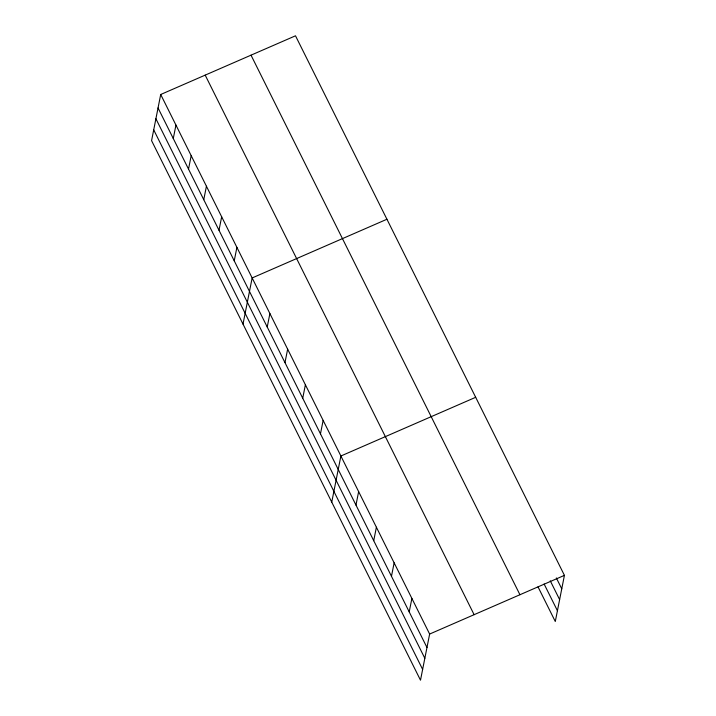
<?xml version="1.0" encoding="UTF-8"?>
<svg xmlns="http://www.w3.org/2000/svg" width="716" height="716" viewBox="0 0 716 716"><rect width="100%" height="100%" fill="white"/><g stroke="black" fill="none" stroke-linecap="round" stroke-linejoin="round"><path stroke-width="1.07" d="M160.706 94.494L151.577 140.64L420.498 680.2L429.636 634.054L160.706 94.494L295.502 35.8L564.423 575.36L555.294 621.506L538.029 586.878M173.281 138.537L175.948 125.076M188.523 169.11L191.19 155.649M203.765 199.683L206.432 186.223M218.998 230.257L221.665 216.796M234.239 260.839L236.906 247.369M243.01 324.097L252.148 277.951L386.935 219.248M267.229 327.024L269.896 313.554M284.977 362.627L287.644 349.166M302.725 398.239L305.392 384.778M320.473 433.851L323.14 420.39M331.75 502.149L340.888 456.002L475.684 397.299M355.977 505.075L358.635 491.615M373.725 540.687L376.392 527.218M391.473 576.29L394.14 562.83M409.221 611.903L411.888 598.442M429.636 634.054L564.423 575.36M556.341 577.937L561.765 588.821M550.255 580.81L559.626 599.605M544.115 584.005L557.424 610.712M251.021 55.168L519.941 594.727M205.188 75.126L474.117 614.686M158.048 107.964L426.969 647.515M155.909 118.749L424.83 658.299M153.707 129.856L422.637 669.415"/></g></svg>
